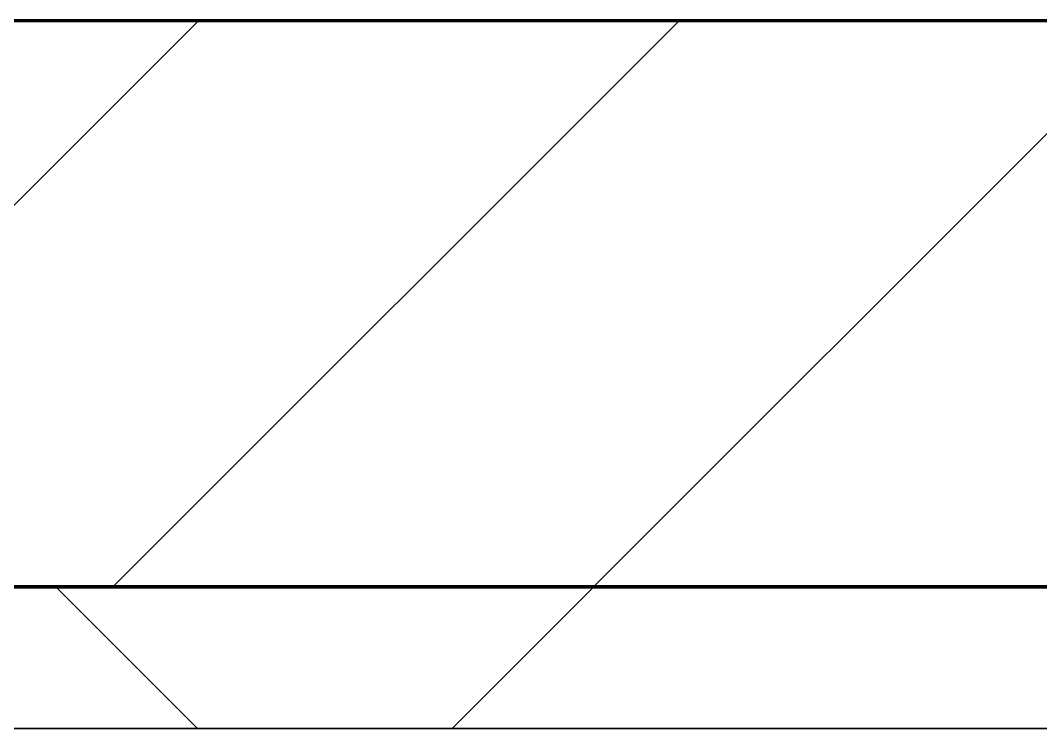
# Model space of a CAD drawing. Header units: millimetres. Extents: x -853228 to -774636, y -17776 to 22455.
# Drawn here: x -823815.9 to -823455.8, y 7894 to 8144 of the extents above; entities that cross this region are included whole.
import ezdxf

# ---------------------------------------------------------------- set-up
doc = ezdxf.new("R2010")
doc.units = ezdxf.units.MM
for name, color, linetype, lineweight in [('A-GLAZ-CURT', 2, 'Continuous', 9), ('A-WALL', 5, 'Continuous', 35), ('A-WALL-FNSH', 2, 'Continuous', 35), ('A-WALL-PATT', 1, 'Continuous', 35)]:
    doc.layers.add(name, color=color, linetype=linetype, lineweight=lineweight)

# ---------------------------------------------------------------- blocks, each defined once
blk = doc.blocks.new('PPLS-PP19_Custom Tile Pattern - Custom Tile Pattern-V47-4281-01 ENLARGED LOWER PLATFORM LEVEL - REFLECTED CEILING PLAN - SHEET 2')
at = {"layer": 'A-GLAZ-CURT'}
for p, q in [((-300, 0), (300, 0)), ((300, 0), (-300, 0)), ((195.99, 0), (213.31, 0)), ((213.31, 0), (195.99, 0)), ((230.06, 0), (300, 0)), ((-300, -50), (300, -50)), ((300, -50), (-300, -50))]:
    blk.add_line(p, q, dxfattribs=at)
for points, knots in [([(94.4, 0), (94.4, 0), (94.64, 0), (99.11, 0), (108.97, 0), (120.79, 0), (139.94, 0), (163.31, 0), (185.23, 0), (193.62, 0), (194.69, 0), (194.79, 0)], [-2348.345796, -2348.345796, -2348.345796, -2348.345796, -2310.419338, -2233.599744, -2052.234781, -1843.028543, -1530.39897, -1095.004608, -529.74427, -295.064701, -265.121568, -265.121568, -265.121568, -265.121568]), ([(193.8, 0), (193.33, 0), (190.11, 0), (183.13, 0), (171, 0), (161.95, 0), (161.28, 0), (158.35, 0), (157.85, 0), (157.77, 0)], [-11665.349007, -11665.349007, -11665.349007, -11665.349007, -11565.880756, -11105.624034, -10839.086983, -10768.332124, -10666.779182, -10580.760289, -10550.278881, -10550.278881, -10550.278881, -10550.278881]), ([(300, 0), (286.53, 0), (254.22, 0), (207.11, 0), (177.41, 0), (159.34, 0), (158.33, 0), (158.3, 0)], [-285.253232, -285.253232, -285.253232, -285.253232, -244.693688, -187.987675, -143.776725, -129.632772, -123.352749, -123.352749, -123.352749, -123.352749]), ([(167.59, 0), (169.62, 0), (174.98, 0), (185.98, 0), (208.82, 0), (219.42, 0), (230.06, 0)], [-83.258663, -83.258663, -83.258663, -83.258663, -65.295536, -41.623857, -24.459831, 0, 0, 0, 0]), ([(247.1, 0), (246.76, 0), (245.04, 0), (238.34, 0), (226.56, 0), (221.1, 0), (200.27, 0), (182.99, 0), (174.27, 0), (169.67, 0), (168.99, 0)], [-9649.085549, -9649.085549, -9649.085549, -9649.085549, -9581.591397, -9406.094246, -9221.510254, -9016.44624, -8717.832359, -8253.978395, -8152.463617, -8069.855175, -8069.855175, -8069.855175, -8069.855175]), ([(215.22, 0), (214.62, 0), (210.55, 0), (203.98, 0), (187.54, 0), (175.3, 0), (169.49, 0)], [-203.825446, -203.825446, -203.825446, -203.825446, -198.527383, -184.406837, -162.427601, -142.916156, -142.916156, -142.916156, -142.916156]), ([(171.51, 0), (176.48, 0), (193.23, 0), (201.73, 0), (208.81, 0), (213.9, 0), (241.96, 0), (266.73, 0), (281.71, 0), (291.71, 0), (296.52, 0), (297.86, 0), (298.09, 0)], [-7971.819559, -7971.819559, -7971.819559, -7971.819559, -7784.112253, -7606.717214, -7289.299508, -7042.621073, -6582.165592, -6068.460911, -5766.029927, -5566.724884, -5280.360606, -5199.253518, -5199.253518, -5199.253518, -5199.253518]), ([(172.07, 0), (177.66, 0), (187.87, 0), (201.08, 0), (207.47, 0), (213.96, 0), (215.11, 0)], [-255.364076, -255.364076, -255.364076, -255.364076, -237.955587, -223.92608, -215.862851, -208.75215, -208.75215, -208.75215, -208.75215]), ([(300, 0), (288.22, 0), (262, 0), (230.43, 0), (219.94, 0), (219.02, 0)], [-12528.858583, -12528.858583, -12528.858583, -12528.858583, -11905.454923, -11162.864862, -10856.732305, -10856.732305, -10856.732305, -10856.732305]), ([(219.9, 0), (220.86, 0), (227.84, 0), (242.06, 0), (246.54, 0), (246.96, 0)], [-10670.940496, -10670.940496, -10670.940496, -10670.940496, -10511.382485, -9925.173265, -9834.877357, -9834.877357, -9834.877357, -9834.877357]), ([(284.76, 0), (284.76, 0), (285.09, 0), (287.47, 0), (293.59, 0), (297.76, 0), (300, 0)], [-4110.630118, -4110.630118, -4110.630118, -4110.630118, -4053.389046, -3959.664717, -3862.421465, -3746.95702, -3746.95702, -3746.95702, -3746.95702]), ([(297.38, 0), (295.84, 0), (291.62, 0), (285.38, 0), (284.87, 0)], [-4803.172655, -4803.172655, -4803.172655, -4803.172655, -4358.271401, -4143.037883, -4143.037883, -4143.037883, -4143.037883])]:
    blk.add_open_spline(points, degree=3, knots=knots, dxfattribs=at)
blk.add_open_spline([(195.11, 0), (194.91, 0), (194.44, 0), (193.8, 0)], degree=3, dxfattribs=at)
blk = doc.blocks.new('PPLS-PP19_Custom Tile Pattern - Custom Tile Pattern-V48-4281-01 ENLARGED LOWER PLATFORM LEVEL - REFLECTED CEILING PLAN - SHEET 2')
at = {"layer": 'A-GLAZ-CURT'}
for p, q in [((-300, 0), (300, 0)), ((300, 0), (-300, 0)), ((-293.07, 0), (-275.75, 0)), ((-275.75, 0), (-293.07, 0)), ((-222.32, 0), (-205, 0)), ((-205, 0), (-222.32, 0)), ((-300, -50), (300, -50)), ((300, -50), (-300, -50))]:
    blk.add_line(p, q, dxfattribs=at)
at = {"layer": 'A-GLAZ-CURT', "flags": 128}
for points in [[(-300, 0), (-291.56, 0), (-283.3, 0), (-275.2, 0), (-267.26, 0), (-259.45, 0), (-251.77, 0), (-244.2, 0), (-236.74, 0), (-229.36, 0), (-222.06, 0), (-214.83, 0), (-207.71, 0), (-200.76, 0), (-194.02, 0), (-187.54, 0), (-181.38, 0), (-175.58, 0), (-170.25, 0), (-165.64, 0), (-162.01, 0), (-159.53, 0), (-157.46, 0)], [(-156.62, 0), (-160.27, 0), (-164.95, 0), (-169.65, 0), (-174.47, 0), (-179.49, 0), (-184.81, 0), (-190.44, 0), (-196.37, 0), (-202.58, 0), (-209.04, 0), (-215.73, 0), (-222.63, 0), (-229.72, 0), (-236.97, 0), (-244.39, 0), (-251.96, 0), (-259.67, 0), (-267.51, 0), (-275.48, 0), (-283.55, 0), (-291.73, 0), (-300, 0)], [(-156.74, 0), (-154.52, 0), (-149.42, 0), (-141.84, 0), (-132.81, 0), (-126.08, 0)], [(-125.17, 0), (-128.55, 0), (-134.16, 0), (-140.03, 0), (-145.5, 0), (-150.63, 0), (-155.53, 0)]]:
    blk.add_lwpolyline(points, dxfattribs=at)
at = {"layer": 'A-GLAZ-CURT'}
for points, knots in [([(-300, 0), (-284.65, 0), (-236.57, 0), (-174.61, 0), (-129.95, 0), (-110.8, 0), (-99.5, 0), (-91.46, 0)], [-5323.127839, -5323.127839, -5323.127839, -5323.127839, -4502.809032, -2700.551212, -1002.059161, -460.363443, 0, 0, 0, 0]), ([(-156.61, 0), (-174.09, 0), (-212.51, 0), (-260.99, 0), (-290.84, 0), (-294.48, 0)], [-16530.268042, -16530.268042, -16530.268042, -16530.268042, -15131.813646, -13729.592194, -13536.799606, -13536.799606, -13536.799606, -13536.799606]), ([(-137.88, 0), (-140.56, 0), (-147.66, 0), (-147.69, 0), (-158.72, 0), (-174.02, 0), (-185.59, 0), (-209.77, 0), (-232.01, 0), (-255.22, 0), (-262.59, 0), (-264.9, 0), (-265.4, 0)], [-3187.727384, -3187.727384, -3187.727384, -3187.727384, -2919.378265, -2477.344047, -2237.412286, -2029.680487, -1755.085331, -1400.429864, -858.079193, -543.655514, -208.940337, 0, 0, 0, 0]), ([(-258.6, 0), (-257.91, 0), (-254.26, 0), (-241.25, 0), (-225.99, 0), (-213.1, 0), (-200.2, 0), (-185.8, 0), (-171.77, 0), (-158.7, 0), (-157.22, 0)], [-5722.54675, -5722.54675, -5722.54675, -5722.54675, -5657.471696, -5413.335975, -5017.494783, -4832.723979, -4666.091899, -4349.945572, -4000.813434, -3840.635403, -3840.635403, -3840.635403, -3840.635403]), ([(-156.62, 0), (-157.38, 0), (-164.79, 0), (-177.91, 0), (-199.46, 0), (-216.65, 0), (-231.26, 0), (-233.46, 0), (-234, 0)], [-2153.888486, -2153.888486, -2153.888486, -2153.888486, -2113.765672, -1763.376603, -1422.553702, -978.033455, -846.069444, -682.911962, -682.911962, -682.911962, -682.911962]), ([(-233.49, 0), (-233.44, 0), (-232.38, 0), (-230.74, 0), (-225.3, 0), (-223.63, 0)], [-455.274641, -455.274641, -455.274641, -455.274641, -440.605512, -119.536984, 0, 0, 0, 0]), ([(-223.63, 0), (-219.39, 0), (-206.17, 0), (-188.58, 0), (-170.96, 0), (-161.71, 0), (-157.64, 0)], [-5463.295695, -5463.295695, -5463.295695, -5463.295695, -5161.076232, -4739.070012, -4465.409639, -4249.229985, -4249.229985, -4249.229985, -4249.229985]), ([(-156.61, 0), (-155.08, 0), (-147.74, 0), (-136.84, 0), (-127.33, 0), (-124.19, 0), (-123.43, 0), (-123.28, 0)], [-4230.932642, -4230.932642, -4230.932642, -4230.932642, -4149.119819, -3839.893365, -3647.167523, -3488.92562, -3439.852845, -3439.852845, -3439.852845, -3439.852845]), ([(-87.66, 0), (-100.55, 0), (-122.61, 0), (-148.82, 0), (-156.27, 0)], [-18730.433727, -18730.433727, -18730.433727, -18730.433727, -17136.203329, -16539.310749, -16539.310749, -16539.310749, -16539.310749]), ([(-133.82, 0), (-135.51, 0), (-137.8, 0), (-148.4, 0), (-153.33, 0), (-156.12, 0)], [-2731.647847, -2731.647847, -2731.647847, -2731.647847, -2418.507304, -2308.929706, -2162.554546, -2162.554546, -2162.554546, -2162.554546]), ([(-152.35, 0), (-151.03, 0), (-147.71, 0), (-143.57, 0), (-138.62, 0)], [-3494.978217, -3494.978217, -3494.978217, -3494.978217, -3371.022232, -3227.460399, -3227.460399, -3227.460399, -3227.460399]), ([(-118.78, 0), (-121.86, 0), (-126.28, 0), (-136.96, 0), (-147.46, 0), (-150.03, 0), (-150.57, 0)], [-5938.474035, -5938.474035, -5938.474035, -5938.474035, -5700.061948, -5508.838257, -5298.784692, -5196.16478, -5196.16478, -5196.16478, -5196.16478]), ([(-150.34, 0), (-150.07, 0), (-147.75, 0), (-142.6, 0), (-127.26, 0), (-107.3, 0), (-90.42, 0), (-75.26, 0), (-68.41, 0), (-65.12, 0), (-63.63, 0)], [-4948.728362, -4948.728362, -4948.728362, -4948.728362, -4883.323924, -4440.880425, -4054.690705, -3793.097032, -3402.597032, -3144.956779, -3050.982048, -2969.237017, -2969.237017, -2969.237017, -2969.237017]), ([(-26.75, 0), (-27.82, 0), (-36.18, 0), (-53.55, 0), (-78.2, 0), (-110.94, 0), (-130.52, 0), (-147.74, 0), (-149.07, 0)], [-8718.362214, -8718.362214, -8718.362214, -8718.362214, -8532.293389, -8073.216054, -7508.296369, -7004.680444, -6449.282163, -6277.220794, -6277.220794, -6277.220794, -6277.220794]), ([(-148.23, 0), (-146.94, 0), (-140.15, 0), (-137.28, 0), (-133.93, 0), (-128.78, 0), (-126.5, 0)], [-6162.058746, -6162.058746, -6162.058746, -6162.058746, -6017.569127, -5560.701257, -5364.112219, -5231.017328, -5231.017328, -5231.017328, -5231.017328]), ([(-86.16, 0), (-91.37, 0), (-104.13, 0), (-122.65, 0), (-139.03, 0), (-146.11, 0), (-146.95, 0)], [-1681.3698, -1681.3698, -1681.3698, -1681.3698, -1374.161226, -945.742622, -741.901385, -489.130243, -489.130243, -489.130243, -489.130243]), ([(-146.69, 0), (-146.59, 0), (-145.49, 0), (-135.69, 0), (-128.29, 0), (-125.15, 0)], [-420.34245, -420.34245, -420.34245, -420.34245, -406.956646, -290.263673, 0, 0, 0, 0]), ([(-127.41, 0), (-131.63, 0), (-133.16, 0), (-134.09, 0), (-134.15, 0)], [-8540.990293, -8540.990293, -8540.990293, -8540.990293, -8266.114998, -8246.473386, -8246.473386, -8246.473386, -8246.473386]), ([(-134.15, 0), (-133.32, 0), (-130.31, 0), (-117.33, 0), (-92.04, 0), (-74.02, 0), (-62.74, 0), (-60.36, 0), (-59.97, 0)], [-7657.439573, -7657.439573, -7657.439573, -7657.439573, -7293.749979, -6839.55839, -6236.997189, -5713.340575, -5140.470607, -5006.787413, -5006.787413, -5006.787413, -5006.787413]), ([(-120.13, 0), (-120.14, 0), (-120.24, 0), (-121.3, 0), (-129.25, 0), (-133.82, 0)], [-2933.992132, -2933.992132, -2933.992132, -2933.992132, -2920.575025, -2840.280255, -2731.647847, -2731.647847, -2731.647847, -2731.647847]), ([(-113.43, 0), (-113.44, 0), (-113.96, 0), (-119.73, 0), (-125.43, 0), (-127.03, 0), (-127.41, 0)], [-328.499627, -328.499627, -328.499627, -328.499627, -282.672656, -98.539552, -24.539552, 0, 0, 0, 0]), ([(-126.5, 0), (-122.44, 0), (-108.71, 0), (-86.68, 0), (-63.44, 0), (-54.4, 0), (-48.53, 0), (-30.79, 0), (-18.03, 0), (8.61, 0), (15.02, 0), (22.91, 0), (31, 0), (39.04, 0), (51.19, 0), (58.74, 0), (61.34, 0), (61.45, 0)], [-5231.017328, -5231.017328, -5231.017328, -5231.017328, -4994.692869, -4542.524482, -4008.285538, -3689.699207, -3546.54457, -3315.260113, -2864.387349, -2439.246196, -2084.094819, -1956.422387, -1818.904206, -1645.594513, -1443.202566, -1228.752106, -1120.932285, -1120.932285, -1120.932285, -1120.932285]), ([(-125.15, 0), (-124.93, 0), (-121.96, 0), (-113.01, 0), (-99.99, 0), (-92.48, 0), (-87.93, 0)], [-3362.7396, -3362.7396, -3362.7396, -3362.7396, -3342.215224, -3074.362186, -2902.289527, -2662.16885, -2662.16885, -2662.16885, -2662.16885]), ([(-122.08, 0), (-122.01, 0), (-121.69, 0), (-121.2, 0), (-120.88, 0)], [-3136.336417, -3136.336417, -3136.336417, -3136.336417, -3110.304437, -3035.164275, -3035.164275, -3035.164275, -3035.164275]), ([(-36.33, 0), (-36.43, 0), (-37.27, 0), (-45.02, 0), (-46.13, 0), (-60.59, 0), (-81.23, 0), (-99.51, 0), (-114.02, 0), (-117.28, 0), (-118.78, 0)], [-1855.773136, -1855.773136, -1855.773136, -1855.773136, -1810.870157, -1672.078046, -1405.135169, -1060.00838, -740.068933, -229.489605, -116.330425, 0, 0, 0, 0]), ([(-117.74, 0), (-117.19, 0), (-114.78, 0), (-113.43, 0), (-113.43, 0)], [-821.249067, -821.249067, -821.249067, -821.249067, -394.672656, -330.879064, -330.879064, -330.879064, -330.879064]), ([(-36.62, 0), (-36.62, 0), (-40.35, 0), (-44.32, 0), (-58.97, 0), (-85.2, 0), (-107.61, 0), (-116.56, 0), (-117.56, 0)], [-4069.478503, -4069.478503, -4069.478503, -4069.478503, -3858.647035, -3538.256648, -2842.901703, -2193.204658, -1433.981041, -985.49888, -985.49888, -985.49888, -985.49888]), ([(-115.82, 0), (-114.96, 0), (-110.41, 0), (-96.78, 0), (-71.33, 0), (-42.53, 0), (-12.78, 0), (4.23, 0), (9.64, 0), (10.14, 0), (10.18, 0)], [-5724.064692, -5724.064692, -5724.064692, -5724.064692, -5430.283136, -5103.229623, -4799.173296, -4065.652676, -3589.737505, -3285.047089, -3066.359526, -3044.715262, -3044.715262, -3044.715262, -3044.715262]), ([(-18.74, 0), (-21.38, 0), (-28.61, 0), (-40, 0), (-56.24, 0), (-75.59, 0), (-94, 0), (-112.01, 0), (-114.94, 0), (-115.63, 0)], [-2301.2223, -2301.2223, -2301.2223, -2301.2223, -2125.455881, -1792.521578, -1466.981642, -1208.454564, -789.402658, -501.969187, -243.577221, -243.577221, -243.577221, -243.577221]), ([(-91.46, 0), (-90.09, 0), (-84.7, 0), (-77.43, 0), (-72.73, 0), (-72.64, 0), (-72.64, 0)], [-19832.387487, -19832.387487, -19832.387487, -19832.387487, -19753.885894, -19541.04734, -19478.625389, -19471.062469, -19471.062469, -19471.062469, -19471.062469]), ([(-87.67, 0), (-86.68, 0), (-80.25, 0), (-71.67, 0), (-65.93, 0), (-65.07, 0)], [-2657.707418, -2657.707418, -2657.707418, -2657.707418, -2605.247022, -2322.099534, -2241.8264, -2241.8264, -2241.8264, -2241.8264]), ([(-72.93, 0), (-75.51, 0), (-80.18, 0), (-85.44, 0), (-86.78, 0)], [-19442.345229, -19442.345229, -19442.345229, -19442.345229, -18935.241197, -18766.980307, -18766.980307, -18766.980307, -18766.980307]), ([(-63.96, 0), (-64.13, 0), (-72.5, 0), (-80.63, 0), (-86.16, 0)], [-2171.769325, -2171.769325, -2171.769325, -2171.769325, -2007.031671, -1681.3698, -1681.3698, -1681.3698, -1681.3698]), ([(-29.03, 0), (-33.97, 0), (-43.74, 0), (-56.37, 0), (-71.66, 0), (-77.83, 0), (-82.66, 0), (-83.28, 0), (-83.28, 0)], [-2680.714891, -2680.714891, -2680.714891, -2680.714891, -2413.671296, -2161.752162, -2006.592567, -1646.621388, -1424.436217, -1393.971743, -1393.971743, -1393.971743, -1393.971743]), ([(-83.28, 0), (-83.28, 0), (-82.91, 0), (-76.14, 0), (-62.97, 0), (-48.14, 0), (-36.49, 0), (-33.57, 0), (-29.94, 0), (-28.57, 0)], [-1393.4169, -1393.4169, -1393.4169, -1393.4169, -1353.722004, -1274.333717, -1073.56893, -651.549973, -296.515819, -83.513472, 0, 0, 0, 0])]:
    blk.add_open_spline(points, degree=3, knots=knots, dxfattribs=at)
blk.add_open_spline([(-294.5, 0), (-296.32, 0), (-298.16, 0), (-300, 0)], degree=3, dxfattribs=at)

msp = doc.modelspace()

# ---------------------------------------------------------------- hatches: boundary and pattern name
at = {"layer": 'A-WALL-PATT', "lineweight": 9}
h = msp.add_hatch(dxfattribs=at)
h.set_pattern_fill('FP_2', color=256, style=0, pattern_type=2)
h.set_pattern_definition([(45, (0, 0), (-84.852814, 84.852814), [])])
h.paths.add_polyline_path([(-814007.37, 7944.02), (-814007.37, 8144.02), (-842657.37, 8144.02), (-842657.37, 7944.02), (-826541.23, 7944.02), (-826539.02, 7948.97), (-826527.94, 7944.02), (-814073.76, 7944.02)])
h = msp.add_hatch(dxfattribs=at)
h.set_pattern_fill('FP_3', color=256, style=0, pattern_type=2)
h.set_pattern_definition([(45, (0, 0), (-212.13203, 212.13203), []), (135, (0, 0), (-212.13203, -212.13203), [])])
h.paths.add_polyline_path([(-818486.1, 7894.02), (-817973.34, 7894.02), (-817973.34, 7944.02), (-826527.94, 7944.02), (-826491.55, 7927.76), (-826489.44, 7931.09), (-826482.37, 7934.02), (-826475.3, 7931.09), (-826472.37, 7924.02), (-826472.37, 7919.19), (-826414.53, 7894.02), (-820692.28, 7894.02)])
h.paths.add_polyline_path([(-826582.37, 7894.02), (-826526.34, 7894.02), (-826557.37, 7907.88), (-826541.23, 7944.02), (-834960.89, 7944.02), (-834960.89, 7894.02), (-826621.36, 7894.02)])

# ---------------------------------------------------------------- linework, layer by layer
at = {"layer": 'A-WALL', "color": 7, "lineweight": 70}
for p, q in [((-825382.37, 8144.02), (-814107.37, 8144.02)), ((-817973.34, 7944.02), (-825382.37, 7944.02)), ((-825382.37, 7944.02), (-817973.34, 7944.02))]:
    msp.add_line(p, q, dxfattribs=at)
at = {"layer": 'A-WALL-FNSH', "color": 250}
msp.add_line((-817973.34, 7894.02), (-825382.37, 7894.02), dxfattribs=at)

# ---------------------------------------------------------------- block references
at = {"layer": 'A-GLAZ-CURT', "rotation": 180}
for name, p in [('PPLS-PP19_Custom Tile Pattern - Custom Tile Pattern-V48-4281-01 ENLARGED LOWER PLATFORM LEVEL - REFLECTED CEILING PLAN - SHEET 2', (-823882.37, 7894.02)), ('PPLS-PP19_Custom Tile Pattern - Custom Tile Pattern-V47-4281-01 ENLARGED LOWER PLATFORM LEVEL - REFLECTED CEILING PLAN - SHEET 2', (-823282.37, 7894.02))]:
    msp.add_blockref(name, p, dxfattribs=at)

doc.saveas('drawing.dxf')
